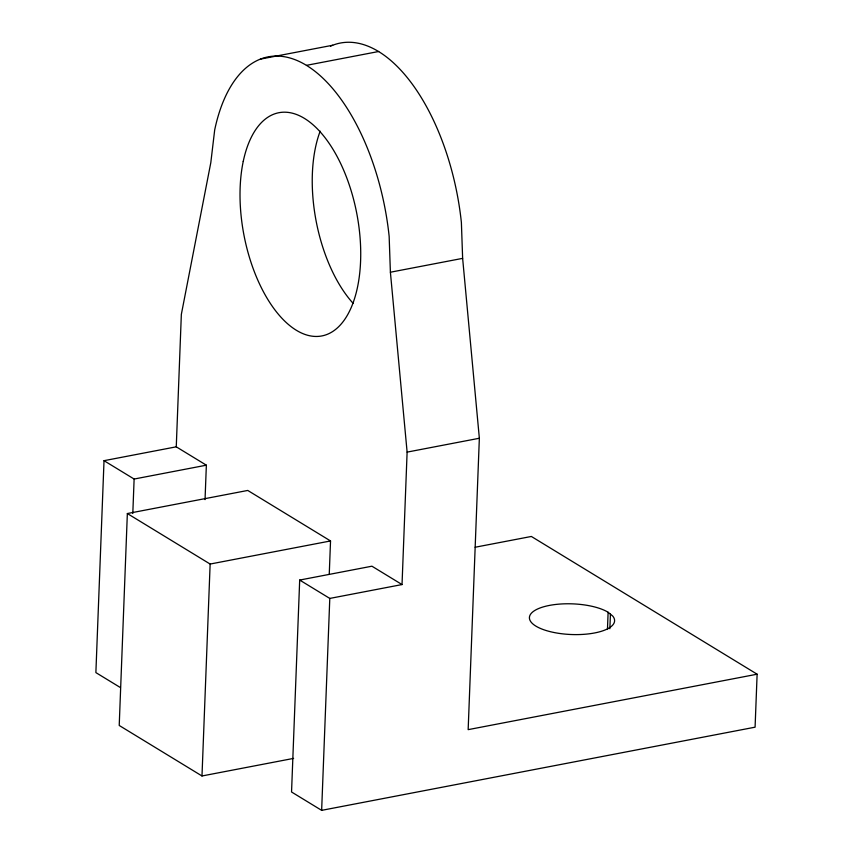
<?xml version="1.0" encoding="UTF-8"?>
<svg xmlns="http://www.w3.org/2000/svg" width="853" height="853" viewBox="0 0 853 853"><rect width="100%" height="100%" fill="white"/><g stroke="black" fill="none" stroke-linecap="round" stroke-linejoin="round"><path stroke-width="1.28" d="M205.04 499.623L206.362 465.184L176.262 446.823L104.023 460.684L95.877 672.601L120.412 687.571M329.258 574.058L330.537 540.951L247.754 490.443L127.353 513.538L119.217 725.466L201.99 775.974L293.603 758.392M132.801 513.485L134.124 479.045L104.023 460.684M176.262 446.823L181.348 314.373L210.808 162.656L214.689 129.944A170.493 86.164 79.1 0 1 306.44 65.35L378.689 51.5M201.99 775.974L210.137 564.046L127.353 513.538M306.44 65.35A170.493 86.164 79.1 0 1 389.149 236.377L390.397 272.224L407.116 452.111L402.03 584.561L371.929 566.2L299.691 580.061L291.545 791.989L321.645 810.35L755.086 727.182L757.123 674.201L531.355 536.462L475.132 547.242M321.645 810.35L329.791 598.422L299.691 580.061M330.506 46.169A170.493 86.164 79.1 0 1 461.388 222.516L462.635 258.363L479.354 438.25L468.158 729.646L757.123 674.201M607.453 629.482L608.114 612.262A42.618 15.343 2.2 0 0 536.27 609.639A42.618 15.343 2.2 0 0 566.072 634.195A42.618 15.343 2.2 0 0 612.731 616.058L608.114 612.262M609.863 628.736L610.428 614.16M260.474 59.102L332.713 45.241M390.397 272.224L462.635 258.363M134.124 479.045L206.362 465.184M407.116 452.111L479.354 438.25M210.137 564.046L330.537 540.951M329.791 598.422L402.03 584.561M353.067 303.284A113.662 57.439 79.1 0 1 320.174 131.181M243.244 161.388A113.662 57.439 79.1 0 0 311.985 336.157A113.662 57.439 79.1 0 0 345.785 175.345A113.662 57.439 79.1 0 0 243.244 161.388"/></g></svg>
